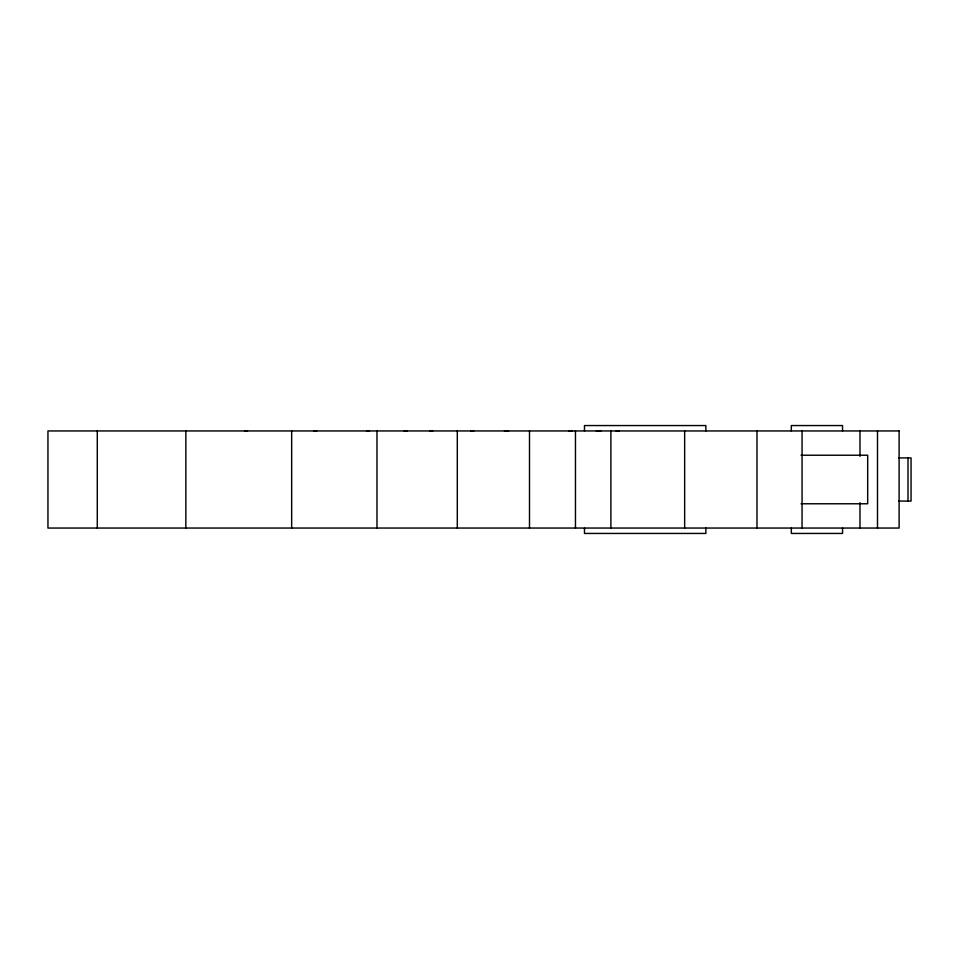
<?xml version="1.0" encoding="UTF-8"?>
<svg xmlns="http://www.w3.org/2000/svg" width="959" height="959" viewBox="0 0 959 959"><rect width="100%" height="100%" fill="white"/><g stroke="black" fill="none" stroke-linecap="round" stroke-linejoin="round"><path stroke-width="1.44" d="M429.752 431.106L432.737 430.951M470.725 431.094L473.698 430.951M504.458 431.094L507.419 430.951M505.609 431.094L508.606 430.951M244.509 431.082L247.506 430.951M404.183 431.082L407.179 430.951M597.829 431.071L600.825 430.951L596.354 431.094M313.725 431.071L316.71 430.951M366.506 431.071L369.503 430.951M569.011 431.059L571.984 430.951M801.041 455.225L867.679 455.225L867.679 503.775L801.041 503.775M898.811 457.923L911.05 457.923L911.05 501.077L898.811 501.077M908.005 457.923L908.005 501.077M877.497 430.951L877.497 528.049M859.983 430.951L859.983 456.352M859.983 502.648L859.983 528.049M842.553 430.951L842.553 425.556L791.319 425.556L791.319 430.951M842.553 528.049L842.553 533.444L791.319 533.444L791.319 528.049M802.06 430.951L802.06 528.049M756.987 430.951L756.987 528.049M705.86 430.951L705.86 425.556L584.487 425.556L584.487 430.951M705.86 528.049L705.86 533.444L584.487 533.444L584.487 528.049M684.654 430.951L684.654 528.049M610.883 430.951L610.883 528.049M575.46 430.951L575.46 528.049M529.5 430.951L529.5 528.049M457.299 430.951L457.299 528.049M376.983 430.951L376.983 528.049M291.656 430.951L291.656 528.049M185.842 430.951L185.842 528.049M97.291 430.951L97.291 528.049M619.334 430.951L616.373 431.082L619.334 430.951M899.11 430.951L47.95 430.951L47.95 528.049L899.11 528.049L899.11 430.951"/></g></svg>
